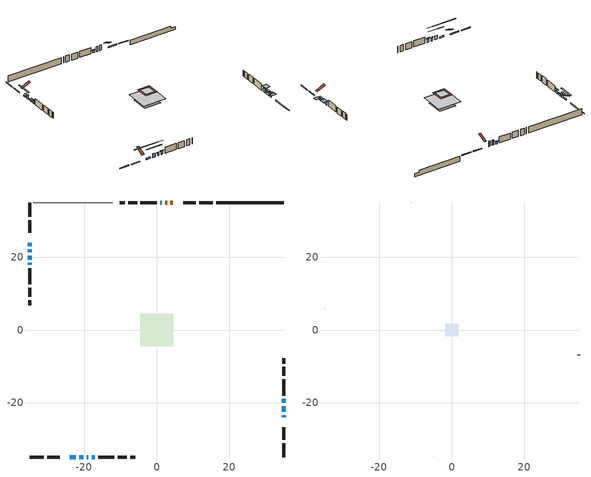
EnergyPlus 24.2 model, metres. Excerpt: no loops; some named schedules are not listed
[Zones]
conditioned space
 floor outside (Floor1 construction): -1.23,-1.23 -1.23,1.23 1.23,1.23 1.23,-1.23 z0.91
 floor outside (Floor2 construction): -0.84,-0.84 -0.84,0.84 0.84,0.84 0.84,-0.84 z0.91
 floor adiabatic (AdiabaticFloorConstruction): -4.51,-4.51 -4.51,4.51 4.51,4.51 4.51,-4.51 z0.91
 floor foundation (Slab1 construction): -3.25,-3.25 -3.25,3.25 3.25,3.25 3.25,-3.25 z-0.98
 wall outside (RimJoist1 construction): 15.48,35 11.65,35 / -35,-35 -31.17,-35 / -35,35 -35,31.17 / 35,-35 35,-31.17 z0.91:1.21
 wall outside (RimJoist2 construction): 10.72,35 7.23,35 / -30.24,-35 -26.76,-35 / -35,30.24 -35,26.76 / 35,-30.24 35,-26.76 z0.91:1.21
 wall outside (AdiabaticWallConstruction 1): 4.46,35 3.77,35 / 2.85,35 2.32,35 z0.91:2.94
 wall outside (AdiabaticWallConstruction): 35,-23.98 35,-23.47 / -35,20.5 -35,19.4 z0.91:1.42; 35,-22.54 35,-21.02 z0.91:2.05; -23.98,-35 -22.3,-35 / -35,23.98 -35,23.14 z0.91:1.47; 1.39,35 0.93,35 z0.91:1.73; 35,-20.09 35,-19 / -21.38,-35 -20.28,-35 z0.91:2.33; -35,22.21 -35,21.43 z0.91:2.21; -19.36,-35 -18.84,-35 z0.91:2.03; -17.92,-35 -17.1,-35 z0.91:2.18; -35,18.48 -35,17.97 z0.91:1.93
 wall outside (Wall1 construction): 0,35 -4.49,35 / -16.17,-35 -11.67,-35 / -35,17.04 -35,12.54 / 35,-18.07 35,-13.57 z0.91:3.35
 wall outside (Wall2 construction): -5.42,35 -7.88,35 / -10.75,-35 -8.29,-35 / -35,11.61 -35,9.16 / 35,-12.64 35,-10.19 z0.91:3.35
 wall outside (Wall3 construction): -8.81,35 -10.23,35 / -7.36,-35 -5.94,-35 / -35,8.23 -35,6.8 / 35,-9.26 35,-7.83 z0.91:3.35
 wall foundation (FoundationWall1 construction): 16.41,35,-0.98 16.41,35,0.91 33.14,35,0.91 33.14,35,0.16 35,35,0.16 35,35,-0.98
 wall adiabatic (Wall6 construction): -12.11,35 -34.07,35 z0.91:3.35
 window (WindowConstruction 8): 35,-23.98 35,-23.47 z0.91:1.42
 window (WindowConstruction 7): 35,-22.54 35,-21.02 z0.91:2.05
 window (WindowConstruction 10): -23.98,-35 -22.3,-35 z0.91:1.47
 window (WindowConstruction 11): -35,23.98 -35,23.14 z0.91:1.47
 window (WindowConstruction 9): 1.39,35 0.93,35 z0.91:1.72
 window (WindowConstruction): 35,-20.09 35,-19 z0.91:2.33
 window (WindowConstruction 1): -21.37,-35 -20.28,-35 z0.91:2.33
 window (WindowConstruction 2): -35,22.21 -35,21.43 z0.91:2.21
 window (WindowConstruction 3): -35,20.5 -35,19.41 z0.91:1.42
 window (WindowConstruction 4): -19.35,-35 -18.85,-35 z0.91:2.03
 window (WindowConstruction 5): -17.92,-35 -17.1,-35 z0.91:2.18
 window (WindowConstruction 6): -35,18.48 -35,17.97 z0.91:1.92
 door (Door): 4.46,35 3.77,35 z0.91:2.94
 door (Door 1): 2.85,35 2.32,35 z0.91:2.94
 ceiling adiabatic (AdiabaticFloorConstruction): 4.51,-4.51 4.51,4.51 -4.51,4.51 -4.51,-4.51 z0.91
 roof outside (Roof1 construction): -2.46,2.46 -2.46,-2.46 2.46,-2.46 2.46,2.46 z3.35
 roof outside (Roof2 construction): -1.93,1.93 -1.93,-1.93 1.93,-1.93 1.93,1.93 z3.35
attic - vented
 floor to conditioned space (Floor3 construction Reversed): -1.74,-1.74 -1.74,1.74 1.74,1.74 1.74,-1.74 z3.35
 wall outside (Wall4 construction): -11.16,35 -11.18,35 / -5.01,-35 -4.99,-35 / -35,5.87 -35,5.86 / 35,-6.9 35,-6.89 z0.91:3.35
 roof outside (Roof3 construction): 5.39,35,3.35 5.39,31.71,4.99 6.31,31.71,4.99 6.31,35,3.35; -24.91,-35,3.35 -24.91,-31.71,4.99 -25.83,-31.71,4.99 -25.83,-35,3.35; -35,24.91,3.35 -31.71,24.91,4.99 -31.71,25.83,4.99 -35,25.83,3.35; 35,-24.91,3.35 31.71,-24.91,4.99 31.71,-25.83,4.99 35,-25.83,3.35
shading: 35,-23.17 35,-24.28 36.83,-24.28 36.83,-23.17 z1.72; 35,-20.56 35,-23 35.43,-23 35.43,-20.56 z2.51; -17.27,-35 -29.01,-35 -29.01,-35.15 -17.27,-35.15 z6.5; -35,20.55 -35,26.57 -35.43,26.57 -35.43,20.55 z4.06; 0.64,35 1.69,35 1.69,35.15 0.64,35.15 z2.02; 35,-18.54 35,-20.55 36.83,-20.55 36.83,-18.54 z2.79; -17.69,-35 -23.97,-35 -23.97,-35.15 -17.69,-35.15 z4.92; -35,20.97 -35,22.67 -35.43,22.67 -35.43,20.97 z2.67; -35,19.26 -35,20.65 -35.43,20.65 -35.43,19.26 z1.57; -18.55,-35 -19.65,-35 -19.65,-35.15 -18.55,-35.15 z2.33; -16.8,-35 -18.21,-35 -18.21,-35.15 -16.8,-35.15 z2.48; -35,17.36 -35,19.09 -35.15,19.09 -35.15,17.36 z2.53
[Building]
Building 1: Terrain=Suburbs
[Site:Location]
Toronto Intl AP_ON: Latitude {deg}=43.68; Longitude {deg}=-79.63; Time Zone {hr}=-5; Elevation {m}=173; Keep Site Location Information=Yes
[Site:GroundTemperature:Shallow]
4.59119, 2.66285, 2.50842, 3.42352, 7.09712, 10.7536, 13.9236, 15.9317, 16.1023, 14.4691, 11.3799, 7.83558
[Site:WaterMainsTemperature]
Calculation Method=Schedule; Temperature Schedule=mains temperature schedule
[Material] Roughness=Rough; Thermal Absorptance=0.9
Name | Thickness {m} | Conductivity {W/m-K} | Density {kg/m3} | Specific Heat {J/kg-K} | Solar Absorptance | Visible Absorptance
asphalt or fiberglass shingles | 0.00635 | 0.162714 | 1121.4 | 1465.45 | 0.4 | 0.4
ceiling loosefill ins | 0.169333 | 0.0480833 | 16.02 | 1046.75 | 0.7 | 0.7
ceiling stud and cavity | 0.1397 | 0.13447 | 65.682 | 1177.47 | 0.7 | 0.7
concrete 4.0 in. | 0.1016 | 1.803125 | 2242.8 | 837.4 | 0.7 | 0.7
concrete 8.0 in. | 0.2032 | 1.803125 | 2242.8 | 837.4 | 0.7 | 0.7
door material | 0.04445 | 0.188738 | 512.64 | 1214.23 | 0.7 | 0.7
door material 1 | 0.04445 | 0.053851 | 512.64 | 1214.23 | 0.7 | 0.7
floor covering | 0.0127 | 0.0433444 | 54.468 | 1339.84 | 0.6 | 0.6
floor rigid ins; roof rigid ins | 0.103632 | 0.029427 | 32.04 | 1214.23 | 0.7 | 0.7
floor rigid ins 1; wall rigid ins | 0.512978 | 0.029427 | 32.04 | 1214.23 | 0.7 | 0.7
floor stud and cavity | 0.1397 | 1.61265 | 92.3553 | 1139.71 | 0.7 | 0.7
floor stud and cavity 1 | 0.1397 | 0.147414 | 92.3553 | 1139.71 | 0.7 | 0.7
floor stud and cavity 2 | 0.1397 | 1.75129 | 37.0049 | 1207.88 | 0.7 | 0.7
furniture material conditioned space 1 | 0.1524 | 0.115458 | 640.8 | 1214.23 | 0.6 | 0.6
gypsum board | 0.0127 | 0.160291 | 801 | 837.4 | 0.6 | 0.6
osb sheathing 0.5 in. | 0.0127 | 0.115458 | 512.64 | 1214.23 | 0.7 | 0.7
osb sheathing 0.5 in. 1 | 0.0127 | 0.115458 | 512.64 | 1214.23 | 0.4 | 0.4
osb sheathing 0.75 in. | 0.01905 | 0.115458 | 512.64 | 1214.23 | 0.7 | 0.7
rim joist stud and cavity | 0.0508 | 0.177588 | 50.32683 | 1063.81 | 0.6 | 0.6
rim joist stud and cavity 1 | 0.0508 | 0.126838 | 50.32683 | 1063.81 | 0.6 | 0.6
roof stud and cavity | 0.2032 | 0.874658 | 78.34581 | 1123.46 | 0.7 | 0.7
roof stud and cavity 1 | 0.2032 | 5.0311 | 78.34581 | 1123.46 | 0.7 | 0.7
wall stud and cavity | 0.1397 | 0.702165 | 139.0536 | 1170.24 | 0.7 | 0.7
wall stud and cavity 1 | 0.1397 | 0.0933394 | 139.0536 | 1170.24 | 0.7 | 0.7
wall stud and cavity 2 | 0.1397 | 1.22077 | 139.0536 | 1170.24 | 0.7 | 0.7
wall stud and cavity 3 | 0.0889 | 6.1454 | 50.32683 | 1063.81 | 0.6 | 0.6
wall stud and cavity 4 | 0.1397 | 0.386005 | 139.0536 | 1170.24 | 0.7 | 0.7
wall stud and cavity 5 | 0.0889 | 0.380278 | 52.3479 | 1209.89 | 0.7 | 0.7
wall stud and cavity 6 | 0.0889 | 0.391764 | 83.0341 | 1211.67 | 0.7 | 0.7
wood siding | 0.0254 | 0.102417 | 544.68 | 1172.36 | 0.4 | 0.4
wood siding 1 | 0.00254 | 0.102417 | 544.68 | 1172.36 | 0.4 | 0.4
wood siding 2; wood siding 3; wood siding 4 | 0.0254 | 0.102417 | 544.68 | 1172.36 | 0.7 | 0.7
[WindowMaterial:SimpleGlazingSystem]
Name | U-Factor {W/m2-K} | Solar Heat Gain Coefficient
WindowMaterial | 3.87751 | 0.56
WindowMaterial 1 | 2.09178 | 0.5
WindowMaterial 2 | 2.191708 | 0.43
WindowMaterial 3 | 2.140606 | 0.46
WindowMaterial 4 | 2.0367 | 0.53
WindowMaterial 5 | 2.149123 | 0.45
WindowMaterial 6 | 1.88169 | 0.63
WindowMaterial 7 | 6.92943 | 0.69
WindowMaterial 8 | 4.53502 | 0.63
WindowMaterial 9 | 4.98983 | 0.5
[Construction]
AdiabaticFloorConstruction: floor stud and cavity 2, floor rigid ins 1, osb sheathing 0.75 in., floor covering
AdiabaticWallConstruction: wood siding 3, wall rigid ins, wall stud and cavity 5, gypsum board
AdiabaticWallConstruction 1: wood siding 4, wall rigid ins, wall stud and cavity 5, gypsum board
Door: door material
Door 1: door material 1
Floor1 construction: floor stud and cavity, osb sheathing 0.75 in., floor covering
Floor2 construction: floor stud and cavity 1, floor rigid ins, osb sheathing 0.75 in., floor covering
Floor3 construction Reversed: gypsum board, ceiling stud and cavity, ceiling loosefill ins
FoundationWall1 construction: concrete 8.0 in.
furniture construction conditioned space 1: furniture material conditioned space 1
PartitionWallConstruction: gypsum board, wall stud and cavity 6, gypsum board
RimJoist1 construction: wood siding 2, rim joist stud and cavity
RimJoist2 construction: wood siding 2, rim joist stud and cavity 1
Roof1 construction: asphalt or fiberglass shingles, roof rigid ins, osb sheathing 0.75 in., roof stud and cavity, gypsum board
Roof2 construction: asphalt or fiberglass shingles, osb sheathing 0.75 in., roof stud and cavity 1, gypsum board
Roof3 construction: asphalt or fiberglass shingles
Slab1 construction: concrete 4.0 in.
Wall1 construction: wood siding, osb sheathing 0.5 in., wall stud and cavity, gypsum board
Wall2 construction: wood siding, osb sheathing 0.5 in., wall stud and cavity 1, gypsum board
Wall3 construction: wood siding, osb sheathing 0.5 in., wall stud and cavity 2, gypsum board
Wall4 construction: wood siding 1, wall stud and cavity 3
Wall6 construction: osb sheathing 0.5 in. 1, wall stud and cavity 4, gypsum board
WindowConstruction; WindowConstruction 1: WindowMaterial
WindowConstruction 10; WindowConstruction 11: WindowMaterial 9
WindowConstruction 2: WindowMaterial 1
WindowConstruction 3: WindowMaterial 2
WindowConstruction 4: WindowMaterial 3
WindowConstruction 5: WindowMaterial 4
WindowConstruction 6: WindowMaterial 5
WindowConstruction 7: WindowMaterial 6
WindowConstruction 8: WindowMaterial 7
WindowConstruction 9: WindowMaterial 8
[Zone] Multiplier=1; Part of Total Floor Area=Yes
Name | Volume {m3}
attic - vented | 3.12942
conditioned space | 301.1
[Space]
Name | Zone | Volume {m3}
attic - vented 1 | attic - vented | 3.12942
conditioned space 1 | conditioned space | 301.1
[ZoneInfiltration:EffectiveLeakageArea]
infil attic - vented 1: Zone or Space=attic - vented 1; Schedule=Always On Discrete; Effective Air Leakage Area {cm2}=499.862; Stack Coefficient=0.00028385; Wind Coefficient=1.13832e-05
[ZoneMixing]
whole house fan mix: Zone or Space=attic - vented; Schedule=Always On Continuous; Design Flow Rate Calculation Method=Flow/Zone; Design Flow Rate {m3/s}=0; Source Zone or Space=conditioned space
[SurfaceProperty:ExposedFoundationPerimeter]
Slab1: Exposed Perimeter Calculation Method=TotalExposedPerimeter; Total Exposed Perimeter {m}=18.593
[InternalMass] Zone or ZoneList=conditioned space; Space or SpaceList=conditioned space 1
Name | Construction | Surface Area {m2}
furniture mass conditioned space 1 | furniture construction conditioned space 1 | 52.96
partition wall mass | PartitionWallConstruction | 132.4
[Lights]
interior lighting: Zone or ZoneList or Space or SpaceList=conditioned space 1; Schedule=interior lighting schedule; Design Level Calculation Method=LightingLevel; Lighting Level {W}=343.2; Return Air Fraction=0; Fraction Radiant=0.6; Fraction Visible=0.2; Fraction Replaceable=1
[People]
occupants: Zone or ZoneList or Space or SpaceList=conditioned space 1; Number of People Schedule=occupants schedule; Number of People Calculation Method=People; Number of People=3; Fraction Radiant=0.314171; Sensible Heat Fraction=0.56303; Activity Level Schedule=occupants activity schedule; Carbon Dioxide Generation Rate {m3/s-W}=0; Enable ASHRAE 55 Comfort Warnings=No; Mean Radiant Temperature Calculation Type=EnclosureAveraged
[ElectricEquipment] Zone or ZoneList or Space or SpaceList=conditioned space 1; Design Level Calculation Method=EquipmentLevel
Name | Schedule | Design Level {W} | Fraction Latent | Fraction Radiant | Fraction Lost
clothes dryer | clothes dryer schedule | 140.772 | 0.015 | 0.081 | 0.85
clothes washer | clothes washer schedule | 32.1985 | 0.03 | 0.162 | 0.7
cooking range | cooking range schedule | 208.969 | 0.08 | 0.432 | 0.2
dishwasher | dishwasher schedule | 66.8632 | 0.3 | 0.18 | 0.4
fridge | fridge schedule | 72.9452 | 0 | 0.6 | 0
mech vent bath fan 0 | mech vent bath fan 0 schedule | 50.2 | 0 | 0 | 1
mech vent house fan | mech vent house fan schedule | 0 | 0 | 0 | 1
mech vent house fan cfis | mech vent house fan cfis schedule | 0 | 0 | 0 | 0
misc plug loads | misc plug loads schedule | 494.7 | 0.045 | 0.513 | 0.1
whole house fan | Always On Discrete | 0 | 0 | 0 | 1
[OtherEquipment] Zone or ZoneList or Space or SpaceList=conditioned space 1; Design Level Calculation Method=EquipmentLevel
Name | Fuel Type | Schedule | Design Level {W} | Fraction Latent | Fraction Radiant | Fraction Lost
clothes dryer 1 | Electricity | clothes dryer schedule | 0 | 0.015 | 0.081 | 0.85
cooking range 1 | Electricity | cooking range schedule | 0 | 0.08 | 0.432 | 0.2
general water use latent | None | general water use schedule | 59.3978 | 1 | 0 | 0
general water use sensible | None | general water use schedule | -58.539 | 0 | 0.6 | 0
mech vent house fan latent load | None | Always On Discrete | 0 | 1 | 0 | 0
mech vent house fan sensible load | None | Always On Discrete | 0 | 0 | 0 | 0
water heater energy adjustment1 | Electricity | Always On Discrete | 0.01 | 0 | 0 | 1
[ZoneInfiltration:DesignFlowRate] Zone or ZoneList or Space or SpaceList=conditioned space 1; Schedule=Always On Discrete; Design Flow Rate Calculation Method=Flow/Zone; Design Flow Rate {m3/s}=0
infil flow; natural vent flow; whole house fan flow
[Foundation:Kiva]
Foundation Kiva 1: Initial Indoor Air Temperature {C}=18; Wall Height Above Grade {m}=0.910011; Wall Depth Below Slab {m}=0.2032
[Foundation:Kiva:Settings]
Soil Conductivity {W/m-K}=0.849921; Soil Density {kg/m3}=1842.3; Soil Specific Heat {J/kg-K}=418.7; Ground Solar Absorptivity=0.9; Ground Thermal Absorptivity=0.9; Ground Surface Roughness {m}=0.03; Far-Field Width {m}=40; Deep-Ground Boundary Condition=ZeroFlux; Deep-Ground Depth {m}=40; Minimum Cell Dimension {m}=0.2; Maximum Cell Growth Coefficient=3; Simulation Timestep=Timestep
[Exterior:Lights]
exterior lighting: Schedule=exterior lighting schedule; Design Level {W}=75.6
[Schedule:Constant]
Name | Hourly Value
Always On Continuous; mech vent house fan schedule; mech vent house fan cfis schedule; Always On Discrete | 1
occupants activity schedule | 117.228
fridge schedule | 0
[Schedule:Week:Daily]
interior lighting schedule Week Rule - Jan1-Jan27: interior lighting schedule day, interior lighting schedule day, interior lighting schedule day, interior lighting schedule day, interior lighting schedule day, interior lighting schedule day, interior lighting schedule day, interior lighting schedule default day, interior lighting schedule default day, interior lighting schedule default day, interior lighting schedule default day, interior lighting schedule default day
interior lighting schedule Week Rule - Jan28-Feb3: interior lighting schedule day, interior lighting schedule day, interior lighting schedule day, interior lighting schedule day, interior lighting schedule day 1, interior lighting schedule day 1, interior lighting schedule day 1, interior lighting schedule default day, interior lighting schedule default day, interior lighting schedule default day, interior lighting schedule default day, interior lighting schedule default day
interior lighting schedule Week Rule - Feb4-Feb24: interior lighting schedule day 1, interior lighting schedule day 1, interior lighting schedule day 1, interior lighting schedule day 1, interior lighting schedule day 1, interior lighting schedule day 1, interior lighting schedule day 1, interior lighting schedule default day, interior lighting schedule default day, interior lighting schedule default day, interior lighting schedule default day, interior lighting schedule default day
interior lighting schedule Week Rule - Feb25-Mar3: interior lighting schedule day 1, interior lighting schedule day 1, interior lighting schedule day 1, interior lighting schedule day 1, interior lighting schedule day 2, interior lighting schedule day 2, interior lighting schedule day 2, interior lighting schedule default day, interior lighting schedule default day, interior lighting schedule default day, interior lighting schedule default day, interior lighting schedule default day
interior lighting schedule Week Rule - Mar4-Mar31: interior lighting schedule day 2, interior lighting schedule day 2, interior lighting schedule day 2, interior lighting schedule day 2, interior lighting schedule day 2, interior lighting schedule day 2, interior lighting schedule day 2, interior lighting schedule default day, interior lighting schedule default day, interior lighting schedule default day, interior lighting schedule default day, interior lighting schedule default day
interior lighting schedule Week Rule - Apr1-Apr28: interior lighting schedule day 3, interior lighting schedule day 3, interior lighting schedule day 3, interior lighting schedule day 3, interior lighting schedule day 3, interior lighting schedule day 3, interior lighting schedule day 3, interior lighting schedule default day, interior lighting schedule default day, interior lighting schedule default day, interior lighting schedule default day, interior lighting schedule default day
interior lighting schedule Week Rule - Apr29-May5: interior lighting schedule day 3, interior lighting schedule day 3, interior lighting schedule day 4, interior lighting schedule day 4, interior lighting schedule day 4, interior lighting schedule day 4, interior lighting schedule day 4, interior lighting schedule default day, interior lighting schedule default day, interior lighting schedule default day, interior lighting schedule default day, interior lighting schedule default day
interior lighting schedule Week Rule - May6-May26: interior lighting schedule day 4, interior lighting schedule day 4, interior lighting schedule day 4, interior lighting schedule day 4, interior lighting schedule day 4, interior lighting schedule day 4, interior lighting schedule day 4, interior lighting schedule default day, interior lighting schedule default day, interior lighting schedule default day, interior lighting schedule default day, interior lighting schedule default day
interior lighting schedule Week Rule - May27-Jun2: interior lighting schedule day 4, interior lighting schedule day 4, interior lighting schedule day 4, interior lighting schedule day 4, interior lighting schedule day 4, interior lighting schedule day 5, interior lighting schedule day 5, interior lighting schedule default day, interior lighting schedule default day, interior lighting schedule default day, interior lighting schedule default day, interior lighting schedule default day
interior lighting schedule Week Rule - Jun3-Jun30: interior lighting schedule day 5, interior lighting schedule day 5, interior lighting schedule day 5, interior lighting schedule day 5, interior lighting schedule day 5, interior lighting schedule day 5, interior lighting schedule day 5, interior lighting schedule default day, interior lighting schedule default day, interior lighting schedule default day, interior lighting schedule default day, interior lighting schedule default day
interior lighting schedule Week Rule - Jul1-Jul28: interior lighting schedule day 6, interior lighting schedule day 6, interior lighting schedule day 6, interior lighting schedule day 6, interior lighting schedule day 6, interior lighting schedule day 6, interior lighting schedule day 6, interior lighting schedule default day, interior lighting schedule default day, interior lighting schedule default day, interior lighting schedule default day, interior lighting schedule default day
interior lighting schedule Week Rule - Jul29-Aug4: interior lighting schedule day 6, interior lighting schedule day 6, interior lighting schedule day 6, interior lighting schedule day 7, interior lighting schedule day 7, interior lighting schedule day 7, interior lighting schedule day 7, interior lighting schedule default day, interior lighting schedule default day, interior lighting schedule default day, interior lighting schedule default day, interior lighting schedule default day
interior lighting schedule Week Rule - Aug5-Aug25: interior lighting schedule day 7, interior lighting schedule day 7, interior lighting schedule day 7, interior lighting schedule day 7, interior lighting schedule day 7, interior lighting schedule day 7, interior lighting schedule day 7, interior lighting schedule default day, interior lighting schedule default day, interior lighting schedule default day, interior lighting schedule default day, interior lighting schedule default day
interior lighting schedule Week Rule - Aug26-Sep1: interior lighting schedule day 7, interior lighting schedule day 7, interior lighting schedule day 7, interior lighting schedule day 7, interior lighting schedule day 7, interior lighting schedule day 7, interior lighting schedule day 8, interior lighting schedule default day, interior lighting schedule default day, interior lighting schedule default day, interior lighting schedule default day, interior lighting schedule default day
interior lighting schedule Week Rule - Sep2-Sep29: interior lighting schedule day 8, interior lighting schedule day 8, interior lighting schedule day 8, interior lighting schedule day 8, interior lighting schedule day 8, interior lighting schedule day 8, interior lighting schedule day 8, interior lighting schedule default day, interior lighting schedule default day, interior lighting schedule default day, interior lighting schedule default day, interior lighting schedule default day
interior lighting schedule Week Rule - Sep30-Oct6: interior lighting schedule day 8, interior lighting schedule day 9, interior lighting schedule day 9, interior lighting schedule day 9, interior lighting schedule day 9, interior lighting schedule day 9, interior lighting schedule day 9, interior lighting schedule default day, interior lighting schedule default day, interior lighting schedule default day, interior lighting schedule default day, interior lighting schedule default day
interior lighting schedule Week Rule - Oct7-Oct27: interior lighting schedule day 9, interior lighting schedule day 9, interior lighting schedule day 9, interior lighting schedule day 9, interior lighting schedule day 9, interior lighting schedule day 9, interior lighting schedule day 9, interior lighting schedule default day, interior lighting schedule default day, interior lighting schedule default day, interior lighting schedule default day, interior lighting schedule default day
interior lighting schedule Week Rule - Oct28-Nov3: interior lighting schedule day 9, interior lighting schedule day 9, interior lighting schedule day 9, interior lighting schedule day 9, interior lighting schedule day 10, interior lighting schedule day 10, interior lighting schedule day 10, interior lighting schedule default day, interior lighting schedule default day, interior lighting schedule default day, interior lighting schedule default day, interior lighting schedule default day
interior lighting schedule Week Rule - Nov4-Nov24: interior lighting schedule day 10, interior lighting schedule day 10, interior lighting schedule day 10, interior lighting schedule day 10, interior lighting schedule day 10, interior lighting schedule day 10, interior lighting schedule day 10, interior lighting schedule default day, interior lighting schedule default day, interior lighting schedule default day, interior lighting schedule default day, interior lighting schedule default day
interior lighting schedule Week Rule - Nov25-Dec1: interior lighting schedule day 10, interior lighting schedule day 10, interior lighting schedule day 10, interior lighting schedule day 10, interior lighting schedule day 10, interior lighting schedule day 10, interior lighting schedule day 11, interior lighting schedule default day, interior lighting schedule default day, interior lighting schedule default day, interior lighting schedule default day, interior lighting schedule default day
interior lighting schedule Week Rule - Dec2-Dec31: interior lighting schedule day 11, interior lighting schedule day 11, interior lighting schedule day 11, interior lighting schedule day 11, interior lighting schedule day 11, interior lighting schedule day 11, interior lighting schedule day 11, interior lighting schedule default day, interior lighting schedule default day, interior lighting schedule default day, interior lighting schedule default day, interior lighting schedule default day
occupants schedule Week Rule - Jan1-Dec31: occupants schedule day, occupants schedule day, occupants schedule day, occupants schedule day, occupants schedule day, occupants schedule day, occupants schedule day, occupants schedule default day, occupants schedule default day, occupants schedule default day, occupants schedule default day, occupants schedule default day
clothes dryer schedule Week Rule - Jan1-Dec31: clothes dryer schedule day, clothes dryer schedule day, clothes dryer schedule day, clothes dryer schedule day, clothes dryer schedule day, clothes dryer schedule day, clothes dryer schedule day, clothes dryer schedule default day, clothes dryer schedule default day, clothes dryer schedule default day, clothes dryer schedule default day, clothes dryer schedule default day
clothes washer schedule Week Rule - Jan1-Dec31: clothes washer schedule day, clothes washer schedule day, clothes washer schedule day, clothes washer schedule day, clothes washer schedule day, clothes washer schedule day, clothes washer schedule day, clothes washer schedule default day, clothes washer schedule default day, clothes washer schedule default day, clothes washer schedule default day, clothes washer schedule default day
cooking range schedule Week Rule - Jan1-Dec31: cooking range schedule day, cooking range schedule day, cooking range schedule day, cooking range schedule day, cooking range schedule day, cooking range schedule day, cooking range schedule day, cooking range schedule default day, cooking range schedule default day, cooking range schedule default day, cooking range schedule default day, cooking range schedule default day
dishwasher schedule Week Rule - Jan1-Dec31: dishwasher schedule day, dishwasher schedule day, dishwasher schedule day, dishwasher schedule day, dishwasher schedule day, dishwasher schedule day, dishwasher schedule day, dishwasher schedule default day, dishwasher schedule default day, dishwasher schedule default day, dishwasher schedule default day, dishwasher schedule default day
mech vent bath fan 0 schedule Week Rule - Jan1-Dec31: mech vent bath fan 0 schedule day, mech vent bath fan 0 schedule day, mech vent bath fan 0 schedule day, mech vent bath fan 0 schedule day, mech vent bath fan 0 schedule day, mech vent bath fan 0 schedule day, mech vent bath fan 0 schedule day, mech vent bath fan 0 schedule default day, mech vent bath fan 0 schedule default day, mech vent bath fan 0 schedule default day, mech vent bath fan 0 schedule default day, mech vent bath fan 0 schedule default day
misc plug loads schedule Week Rule - Jan1-Dec31: misc plug loads schedule day, misc plug loads schedule day, misc plug loads schedule day, misc plug loads schedule day, misc plug loads schedule day, misc plug loads schedule day, misc plug loads schedule day, misc plug loads schedule default day, misc plug loads schedule default day, misc plug loads schedule default day, misc plug loads schedule default day, misc plug loads schedule default day
general water use schedule Week Rule - Jan1-Dec31: general water use schedule day, general water use schedule day, general water use schedule day, general water use schedule day, general water use schedule day, general water use schedule day, general water use schedule day, general water use schedule default day, general water use schedule default day, general water use schedule default day, general water use schedule default day, general water use schedule default day
exterior lighting schedule Week Rule - Jan1-Jan27: exterior lighting schedule day, exterior lighting schedule day, exterior lighting schedule day, exterior lighting schedule day, exterior lighting schedule day, exterior lighting schedule day, exterior lighting schedule day, exterior lighting schedule default day, exterior lighting schedule default day, exterior lighting schedule default day, exterior lighting schedule default day, exterior lighting schedule default day
exterior lighting schedule Week Rule - Jan28-Feb3: exterior lighting schedule day, exterior lighting schedule day, exterior lighting schedule day, exterior lighting schedule day, exterior lighting schedule day 1, exterior lighting schedule day 1, exterior lighting schedule day 1, exterior lighting schedule default day, exterior lighting schedule default day, exterior lighting schedule default day, exterior lighting schedule default day, exterior lighting schedule default day
exterior lighting schedule Week Rule - Feb4-Feb24: exterior lighting schedule day 1, exterior lighting schedule day 1, exterior lighting schedule day 1, exterior lighting schedule day 1, exterior lighting schedule day 1, exterior lighting schedule day 1, exterior lighting schedule day 1, exterior lighting schedule default day, exterior lighting schedule default day, exterior lighting schedule default day, exterior lighting schedule default day, exterior lighting schedule default day
exterior lighting schedule Week Rule - Feb25-Mar3: exterior lighting schedule day 1, exterior lighting schedule day 1, exterior lighting schedule day 1, exterior lighting schedule day 1, exterior lighting schedule day 2, exterior lighting schedule day 2, exterior lighting schedule day 2, exterior lighting schedule default day, exterior lighting schedule default day, exterior lighting schedule default day, exterior lighting schedule default day, exterior lighting schedule default day
exterior lighting schedule Week Rule - Mar4-Mar31: exterior lighting schedule day 2, exterior lighting schedule day 2, exterior lighting schedule day 2, exterior lighting schedule day 2, exterior lighting schedule day 2, exterior lighting schedule day 2, exterior lighting schedule day 2, exterior lighting schedule default day, exterior lighting schedule default day, exterior lighting schedule default day, exterior lighting schedule default day, exterior lighting schedule default day
exterior lighting schedule Week Rule - Apr1-Apr28: exterior lighting schedule day 3, exterior lighting schedule day 3, exterior lighting schedule day 3, exterior lighting schedule day 3, exterior lighting schedule day 3, exterior lighting schedule day 3, exterior lighting schedule day 3, exterior lighting schedule default day, exterior lighting schedule default day, exterior lighting schedule default day, exterior lighting schedule default day, exterior lighting schedule default day
exterior lighting schedule Week Rule - Apr29-May5: exterior lighting schedule day 3, exterior lighting schedule day 3, exterior lighting schedule day 4, exterior lighting schedule day 4, exterior lighting schedule day 4, exterior lighting schedule day 4, exterior lighting schedule day 4, exterior lighting schedule default day, exterior lighting schedule default day, exterior lighting schedule default day, exterior lighting schedule default day, exterior lighting schedule default day
exterior lighting schedule Week Rule - May6-May26: exterior lighting schedule day 4, exterior lighting schedule day 4, exterior lighting schedule day 4, exterior lighting schedule day 4, exterior lighting schedule day 4, exterior lighting schedule day 4, exterior lighting schedule day 4, exterior lighting schedule default day, exterior lighting schedule default day, exterior lighting schedule default day, exterior lighting schedule default day, exterior lighting schedule default day
exterior lighting schedule Week Rule - May27-Jun2: exterior lighting schedule day 4, exterior lighting schedule day 4, exterior lighting schedule day 4, exterior lighting schedule day 4, exterior lighting schedule day 4, exterior lighting schedule day 5, exterior lighting schedule day 5, exterior lighting schedule default day, exterior lighting schedule default day, exterior lighting schedule default day, exterior lighting schedule default day, exterior lighting schedule default day
exterior lighting schedule Week Rule - Jun3-Jun30: exterior lighting schedule day 5, exterior lighting schedule day 5, exterior lighting schedule day 5, exterior lighting schedule day 5, exterior lighting schedule day 5, exterior lighting schedule day 5, exterior lighting schedule day 5, exterior lighting schedule default day, exterior lighting schedule default day, exterior lighting schedule default day, exterior lighting schedule default day, exterior lighting schedule default day
exterior lighting schedule Week Rule - Jul1-Jul28: exterior lighting schedule day 6, exterior lighting schedule day 6, exterior lighting schedule day 6, exterior lighting schedule day 6, exterior lighting schedule day 6, exterior lighting schedule day 6, exterior lighting schedule day 6, exterior lighting schedule default day, exterior lighting schedule default day, exterior lighting schedule default day, exterior lighting schedule default day, exterior lighting schedule default day
exterior lighting schedule Week Rule - Jul29-Aug4: exterior lighting schedule day 6, exterior lighting schedule day 6, exterior lighting schedule day 6, exterior lighting schedule day 7, exterior lighting schedule day 7, exterior lighting schedule day 7, exterior lighting schedule day 7, exterior lighting schedule default day, exterior lighting schedule default day, exterior lighting schedule default day, exterior lighting schedule default day, exterior lighting schedule default day
exterior lighting schedule Week Rule - Aug5-Aug25: exterior lighting schedule day 7, exterior lighting schedule day 7, exterior lighting schedule day 7, exterior lighting schedule day 7, exterior lighting schedule day 7, exterior lighting schedule day 7, exterior lighting schedule day 7, exterior lighting schedule default day, exterior lighting schedule default day, exterior lighting schedule default day, exterior lighting schedule default day, exterior lighting schedule default day
exterior lighting schedule Week Rule - Aug26-Sep1: exterior lighting schedule day 7, exterior lighting schedule day 7, exterior lighting schedule day 7, exterior lighting schedule day 7, exterior lighting schedule day 7, exterior lighting schedule day 7, exterior lighting schedule day 8, exterior lighting schedule default day, exterior lighting schedule default day, exterior lighting schedule default day, exterior lighting schedule default day, exterior lighting schedule default day
exterior lighting schedule Week Rule - Sep2-Sep29: exterior lighting schedule day 8, exterior lighting schedule day 8, exterior lighting schedule day 8, exterior lighting schedule day 8, exterior lighting schedule day 8, exterior lighting schedule day 8, exterior lighting schedule day 8, exterior lighting schedule default day, exterior lighting schedule default day, exterior lighting schedule default day, exterior lighting schedule default day, exterior lighting schedule default day
exterior lighting schedule Week Rule - Sep30-Oct6: exterior lighting schedule day 8, exterior lighting schedule day 9, exterior lighting schedule day 9, exterior lighting schedule day 9, exterior lighting schedule day 9, exterior lighting schedule day 9, exterior lighting schedule day 9, exterior lighting schedule default day, exterior lighting schedule default day, exterior lighting schedule default day, exterior lighting schedule default day, exterior lighting schedule default day
exterior lighting schedule Week Rule - Oct7-Oct27: exterior lighting schedule day 9, exterior lighting schedule day 9, exterior lighting schedule day 9, exterior lighting schedule day 9, exterior lighting schedule day 9, exterior lighting schedule day 9, exterior lighting schedule day 9, exterior lighting schedule default day, exterior lighting schedule default day, exterior lighting schedule default day, exterior lighting schedule default day, exterior lighting schedule default day
[Schedule:Year]
interior lighting schedule: interior lighting schedule Week Rule - Jan1-Jan27, 1, 1, 1, 27, interior lighting schedule Week Rule - Jan28-Feb3, 1, 28, 2, 3, interior lighting schedule Week Rule - Feb4-Feb24, 2, 4, 2, 24, interior lighting schedule Week Rule - Feb25-Mar3, 2, 25, 3, 3, interior lighting schedule Week Rule - Mar4-Mar31, 3, 4, 3, 31, interior lighting schedule Week Rule - Apr1-Apr28, 4, 1, 4, 28, interior lighting schedule Week Rule - Apr29-May5, 4, 29, 5, 5, interior lighting schedule Week Rule - May6-May26, 5, 6, 5, 26, interior lighting schedule Week Rule - May27-Jun2, 5, 27, 6, 2, interior lighting schedule Week Rule - Jun3-Jun30, 6, 3, 6, 30, interior lighting schedule Week Rule - Jul1-Jul28, 7, 1, 7, 28, interior lighting schedule Week Rule - Jul29-Aug4, 7, 29, 8, 4, interior lighting schedule Week Rule - Aug5-Aug25, 8, 5, 8, 25, interior lighting schedule Week Rule - Aug26-Sep1, 8, 26, 9, 1, interior lighting schedule Week Rule - Sep2-Sep29, 9, 2, 9, 29, interior lighting schedule Week Rule - Sep30-Oct6, 9, 30, 10, 6, interior lighting schedule Week Rule - Oct7-Oct27, 10, 7, 10, 27, interior lighting schedule Week Rule - Oct28-Nov3, 10, 28, 11, 3, interior lighting schedule Week Rule - Nov4-Nov24, 11, 4, 11, 24, interior lighting schedule Week Rule - Nov25-Dec1, 11, 25, 12, 1, interior lighting schedule Week Rule - Dec2-Dec31, 12, 2, 12, 31
occupants schedule: occupants schedule Week Rule - Jan1-Dec31, 1, 1, 12, 31
clothes dryer schedule: clothes dryer schedule Week Rule - Jan1-Dec31, 1, 1, 12, 31
clothes washer schedule: clothes washer schedule Week Rule - Jan1-Dec31, 1, 1, 12, 31
cooking range schedule: cooking range schedule Week Rule - Jan1-Dec31, 1, 1, 12, 31
dishwasher schedule: dishwasher schedule Week Rule - Jan1-Dec31, 1, 1, 12, 31
mech vent bath fan 0 schedule: mech vent bath fan 0 schedule Week Rule - Jan1-Dec31, 1, 1, 12, 31
misc plug loads schedule: misc plug loads schedule Week Rule - Jan1-Dec31, 1, 1, 12, 31
general water use schedule: general water use schedule Week Rule - Jan1-Dec31, 1, 1, 12, 31
exterior lighting schedule: exterior lighting schedule Week Rule - Jan1-Jan27, 1, 1, 1, 27, exterior lighting schedule Week Rule - Jan28-Feb3, 1, 28, 2, 3, exterior lighting schedule Week Rule - Feb4-Feb24, 2, 4, 2, 24, exterior lighting schedule Week Rule - Feb25-Mar3, 2, 25, 3, 3, exterior lighting schedule Week Rule - Mar4-Mar31, 3, 4, 3, 31, exterior lighting schedule Week Rule - Apr1-Apr28, 4, 1, 4, 28, exterior lighting schedule Week Rule - Apr29-May5, 4, 29, 5, 5, exterior lighting schedule Week Rule - May6-May26, 5, 6, 5, 26, exterior lighting schedule Week Rule - May27-Jun2, 5, 27, 6, 2, exterior lighting schedule Week Rule - Jun3-Jun30, 6, 3, 6, 30, exterior lighting schedule Week Rule - Jul1-Jul28, 7, 1, 7, 28, exterior lighting schedule Week Rule - Jul29-Aug4, 7, 29, 8, 4, exterior lighting schedule Week Rule - Aug5-Aug25, 8, 5, 8, 25, exterior lighting schedule Week Rule - Aug26-Sep1, 8, 26, 9, 1, exterior lighting schedule Week Rule - Sep2-Sep29, 9, 2, 9, 29, exterior lighting schedule Week Rule - Sep30-Oct6, 9, 30, 10, 6, exterior lighting schedule Week Rule - Oct7-Oct27, 10, 7, 10, 27, exterior lighting schedule Week Rule - Oct28-Nov3, 10, 28, 11, 3, exterior lighting schedule Week Rule - Nov4-Nov24, 11, 4, 11, 24, exterior lighting schedule Week Rule - Nov25-Dec1, 11, 25, 12, 1, exterior lighting schedule Week Rule - Dec2-Dec31, 12, 2, 12, 31
[Schedule:Compact]
mains temperature schedule: Through: 01/01, For: AllDays, Until: 24:00, 8.43722, Through: 01/02, For: AllDays, Until: 24:00, 8.37111, Through: 01/03, For: AllDays, Until: 24:00, 8.30611, Through: 01/04, For: AllDays, Until: 24:00, 8.24222, Through: 01/05, For: AllDays, Until: 24:00, 8.17944, Through: 01/06, For: AllDays, Until: 24:00, 8.11833, Through: 01/07, For: AllDays, Until: 24:00, 8.05833, Through: 01/08, For: AllDays, Until: 24:00, 7.99944, Through: 01/09, For: AllDays, Until: 24:00, 7.94222, Through: 01/10, For: AllDays, Until: 24:00, 7.88611, Through: 01/11, For: AllDays, Until: 24:00, 7.83167, Through: 01/12, For: AllDays, Until: 24:00, 7.77833, Through: 01/13, For: AllDays, Until: 24:00, 7.72611, Through: 01/14, For: AllDays, Until: 24:00, 7.67556, Through: 01/15, For: AllDays, Until: 24:00, 7.62667, Through: 01/16, For: AllDays, Until: 24:00, 7.57889, Through: 01/17, For: AllDays, Until: 24:00, 7.53278, Through: 01/18, For: AllDays, Until: 24:00, 7.48778, Through: 01/19, For: AllDays, Until: 24:00, 7.44444, Through: 01/20, For: AllDays, Until: 24:00, 7.40278, Through: 01/21, For: AllDays, Until: 24:00, 7.36278, Through: 01/22, For: AllDays, Until: 24:00, 7.32389, Through: 01/23, For: AllDays, Until: 24:00, 7.28667, Through: 01/24, For: AllDays, Until: 24:00, 7.25056, Through: 01/25, For: AllDays, Until: 24:00, 7.21667, Through: 01/26, For: AllDays, Until: 24:00, 7.18389, Through: 01/27, For: AllDays, Until: 24:00, 7.15278, Through: 01/28, For: AllDays, Until: 24:00, 7.12333, Through: 01/29, For: AllDays, Until: 24:00, 7.09556, Through: 01/30, For: AllDays, Until: 24:00, 7.06944, Through: 01/31, For: AllDays, Until: 24:00, 7.04444, Through: 02/01, For: AllDays, Until: 24:00, 7.02167, Through: 02/02, For: AllDays, Until: 24:00, 7, Through: 02/03, For: AllDays, Until: 24:00, 6.98, Through: 02/04, For: AllDays, Until: 24:00, 6.96222, Through: 02/05, For: AllDays, Until: 24:00, 6.94556, Through: 02/06, For: AllDays, Until: 24:00, 6.93056, Through: 02/07, For: AllDays, Until: 24:00, 6.91722, Through: 02/08, For: AllDays, Until: 24:00, 6.90556, Through: 02/09, For: AllDays, Until: 24:00, 6.89556, Through: 02/10, For: AllDays, Until: 24:00, 6.88722, Through: 02/11, For: AllDays, Until: 24:00, 6.88056, Through: 02/12, For: AllDays, Until: 24:00, 6.875, Through: 02/13, For: AllDays, Until: 24:00, 6.87167, Through: 02/14, For: AllDays, Until: 24:00, 6.87, Through: 02/15, For: AllDays, Until: 24:00, 6.87, Through: 02/16, For: AllDays, Until: 24:00, 6.87167, Through: 02/17, For: AllDays, Until: 24:00, 6.875, Through: 02/18, For: AllDays, Until: 24:00, 6.88, Through: 02/19, For: AllDays, Until: 24:00, 6.88611, Through: 02/20, For: AllDays, Until: 24:00, 6.89444, Through: 02/21, For: AllDays, Until: 24:00, 6.90444, Through: 02/22, For: AllDays, Until: 24:00, 6.91611, Through: 02/23, For: AllDays, Until: 24:00, 6.92889, Through: 02/24, For: AllDays, Until: 24:00, 6.94389, Through: 02/25, For: AllDays, Until: 24:00, 6.96056, Through: 02/26, For: AllDays, Until: 24:00, 6.97833, Through: 02/27, For: AllDays, Until: 24:00, 6.99833, Through: 02/28, For: AllDays, Until: 24:00, 7.01944, Through: 03/01, For: AllDays, Until: 24:00, 7.04222, Through: 03/02, For: AllDays, Until: 24:00, 7.06667, Through: 03/03, For: AllDays, Until: 24:00, 7.09278, Through: 03/04, For: AllDays, Until: 24:00, 7.12056, Through: 03/05, For: AllDays, Until: 24:00, 7.15, Through: 03/06, For: AllDays, Until: 24:00, 7.18111, Through: 03/07, For: AllDays, Until: 24:00, 7.21333, Through: 03/08, For: AllDays, Until: 24:00, 7.24722, Through: 03/09, For: AllDays, Until: 24:00, 7.28278, Through: 03/10, For: AllDays, Until: 24:00, 7.32, Through: 03/11, For: AllDays, Until: 24:00, 7.35889, Through: 03/12, For: AllDays, Until: 24:00, 7.39889, Through: 03/13, For: AllDays, Until: 24:00, 7.44056, Through: 03/14, For: AllDays, Until: 24:00, 7.48389, Through: 03/15, For: AllDays, Until: 24:00, 7.52833, Through: 03/16, For: AllDays, Until: 24:00, 7.57444, Through: 03/17, For: AllDays, Until: 24:00, 7.62222, Through: 03/18, For: AllDays, Until: 24:00, 7.67111, Through: 03/19, For: AllDays, Until: 24:00, 7.72111, Through: 03/20, For: AllDays, Until: 24:00, 7.77333, Through: 03/21, For: AllDays, Until: 24:00, 7.82611, Through: 03/22, For: AllDays, Until: 24:00, 7.88111, Through: 03/23, For: AllDays, Until: 24:00, 7.93667, Through: 03/24, For: AllDays, Until: 24:00, 7.99389, Through: 03/25, For: AllDays, Until: 24:00, 8.05278, Through: 03/26, For: AllDays, Until: 24:00, 8.11278, Through: 03/27, For: AllDays, Until: 24:00, 8.17389, Through: 03/28, For: AllDays, Until: 24:00, 8.23611, Through: 03/29, For: AllDays, Until: 24:00, 8.3, Through: 03/30, For: AllDays, Until: 24:00, 8.365, Through: 03/31, For: AllDays, Until: 24:00, 8.43111, Through: 04/01, For: AllDays, Until: 24:00, 8.49833, Through: 04/02, For: AllDays, Until: 24:00, 8.56722, Through: 04/03, For: AllDays, Until: 24:00, 8.63667, Through: 04/04, For: AllDays, Until: 24:00, 8.70778, Through: 04/05, For: AllDays, Until: 24:00, 8.77944, Through: 04/06, For: AllDays, Until: 24:00, 8.85278, Through: 04/07, For: AllDays, Until: 24:00, 8.92667, Through: 04/08, For: AllDays, Until: 24:00, 9.00222, Through: 04/09, For: AllDays, Until: 24:00, 9.07833, Through: 04/10, For: AllDays, Until: 24:00, 9.15556, Through: 04/11, For: AllDays, Until: 24:00, 9.23389, Through: 04/12, For: AllDays, Until: 24:00, 9.31278, Through: 04/13, For: AllDays, Until: 24:00, 9.39278, Through: 04/14, For: AllDays, Until: 24:00, 9.47389, Through: 04/15, For: AllDays, Until: 24:00, 9.55611, Through: 04/16, For: AllDays, Until: 24:00, 9.63833, Through: 04/17, For: AllDays, Until: 24:00, 9.72222, Through: 04/18, For: AllDays, Until: 24:00, 9.80667, Through: 04/19, For: AllDays, Until: 24:00, 9.89167, Through: 04/20, For: AllDays, Until: 24:00, 9.97778, Through: 04/21, For: AllDays, Until: 24:00, 10.0644, Through: 04/22, For: AllDays, Until: 24:00, 10.1517, Through: 04/23, For: AllDays, Until: 24:00, 10.24, Through: 04/24, For: AllDays, Until: 24:00, 10.3289, Through: 04/25, For: AllDays, Until: 24:00, 10.4183, Through: 04/26, For: AllDays, Until: 24:00, 10.5083, Through: 04/27, For: AllDays, Until: 24:00, 10.5989, Through: 04/28, For: AllDays, Until: 24:00, 10.69, Through: 04/29, For: AllDays, Until: 24:00, 10.7817, Through: 04/30, For: AllDays, Until: 24:00, 10.8739, Through: 05/01, For: AllDays, Until: 24:00, 10.9667, Through: 05/02, For: AllDays, Until: 24:00, 11.0594, Through: 05/03, For: AllDays, Until: 24:00, 11.1533, Through: 05/04, For: AllDays, Until: 24:00, 11.2472, Through: 05/05, For: AllDays, Until: 24:00, 11.3411, Through: 05/06, For: AllDays, Until: 24:00, 11.4361, Through: 05/07, For: AllDays, Until: 24:00, 11.5306, Through: 05/08, For: AllDays, Until: 24:00, 11.6261, Through: 05/09, For: AllDays, Until: 24:00, 11.7217, Through: 05/10, For: AllDays, Until: 24:00, 11.8172, Through: 05/11, For: AllDays, Until: 24:00, 11.9128, Through: 05/12, For: AllDays, Until: 24:00, 12.0089, Through: 05/13, For: AllDays, Until: 24:00, 12.105, Through: 05/14, For: AllDays, Until: 24:00, 12.2017, Through: 05/15, For: AllDays, Until: 24:00, 12.2978, Through: 05/16, For: AllDays, Until: 24:00, 12.3944, Through: 05/17, For: AllDays, Until: 24:00, 12.4906, Through: 05/18, For: AllDays, Until: 24:00, 12.5872, Through: 05/19, For: AllDays, Until: 24:00, 12.6833, Through: 05/20, For: AllDays, Until: 24:00, 12.78, Through: 05/21, For: AllDays, Until: 24:00, 12.8761, Through: 05/22, For: AllDays, Until: 24:00, 12.9722, Through: 05/23, For: AllDays, Until: 24:00, 13.0683, Through: 05/24, For: AllDays, Until: 24:00, 13.1639, Through: 05/25, For: AllDays, Until: 24:00, 13.2594, Through: 05/26, For: AllDays, Until: 24:00, 13.355, Through: 05/27, For: AllDays, Until: 24:00, 13.45, Through: 05/28, For: AllDays, Until: 24:00, 13.545, Through: 05/29, For: AllDays, Until: 24:00, 13.6394, Through: 05/30, For: AllDays, Until: 24:00, 13.7333, Through: 05/31, For: AllDays, Until: 24:00, 13.8272, Through: 06/01, For: AllDays, Until: 24:00, 13.9206, Through: 06/02, For: AllDays, Until: 24:00, 14.0139, Through: 06/03, For: AllDays, Until: 24:00, 14.1061, Through: 06/04, For: AllDays, Until: 24:00, 14.1983, Through: 06/05, For: AllDays, Until: 24:00, 14.2894, Through: 06/06, For: AllDays, Until: 24:00, 14.3806, Through: 06/07, For: AllDays, Until: 24:00, 14.4711, Through: 06/08, For: AllDays, Until: 24:00, 14.5606, Through: 06/09, For: AllDays, Until: 24:00, 14.65, Through: 06/10, For: AllDays, Until: 24:00, 14.7383, Through: 06/11, For: AllDays, Until: 24:00, 14.8267, Through: 06/12, For: AllDays, Until: 24:00, 14.9133, Through: 06/13, For: AllDays, Until: 24:00, 15, Through: 06/14, For: AllDays, Until: 24:00, 15.0856, Through: 06/15, For: AllDays, Until: 24:00, 15.1706, Through: 06/16, For: AllDays, Until: 24:00, 15.255, Through: 06/17, For: AllDays, Until: 24:00, 15.3383, Through: 06/18, For: AllDays, Until: 24:00, 15.4206, Through: 06/19, For: AllDays, Until: 24:00, 15.5022, Through: 06/20, For: AllDays, Until: 24:00, 15.5828, Through: 06/21, For: AllDays, Until: 24:00, 15.6628, Through: 06/22, For: AllDays, Until: 24:00, 15.7417, Through: 06/23, For: AllDays, Until: 24:00, 15.8194, Through: 06/24, For: AllDays, Until: 24:00, 15.8961, Through: 06/25, For: AllDays, Until: 24:00, 15.9722, Through: 06/26, For: AllDays, Until: 24:00, 16.0467, Through: 06/27, For: AllDays, Until: 24:00, 16.1206, Through: 06/28, For: AllDays, Until: 24:00, 16.1933, Through: 06/29, For: AllDays, Until: 24:00, 16.265, Through: 06/30, For: AllDays, Until: 24:00, 16.3356, Through: 07/01, For: AllDays, Until: 24:00, 16.4044, Through: 07/02, For: AllDays, Until: 24:00, 16.4728, Through: 07/03, For: AllDays, Until: 24:00, 16.54, Through: 07/04, For: AllDays, Until: 24:00, 16.6056, Through: 07/05, For: AllDays, Until: 24:00, 16.67, Through: 07/06, For: AllDays, Until: 24:00, 16.7333, Through: 07/07, For: AllDays, Until: 24:00, 16.7956, Through: 07/08, For: AllDays, Until: 24:00, 16.8561, Through: 07/09, For: AllDays, Until: 24:00, 16.9156, Through: 07/10, For: AllDays, Until: 24:00, 16.9739, Through: 07/11, For: AllDays, Until: 24:00, 17.0306, Through: 07/12, For: AllDays, Until: 24:00, 17.0861, Through: 07/13, For: AllDays, Until: 24:00, 17.14, Through: 07/14, For: AllDays, Until: 24:00, 17.1928, Through: 07/15, For: AllDays, Until: 24:00, 17.2439, Through: 07/16, For: AllDays, Until: 24:00, 17.2939, Through: 07/17, For: AllDays, Until: 24:00, 17.3422, Through: 07/18, For: AllDays, Until: 24:00, 17.3894, Through: 07/19, For: AllDays, Until: 24:00, 17.435, Through: 07/20, For: AllDays, Until: 24:00, 17.4794, Through: 07/21, For: AllDays, Until: 24:00, 17.5217, Through: 07/22, For: AllDays, Until: 24:00, 17.5628, Through: 07/23, For: AllDays, Until: 24:00, 17.6028, Through: 07/24, For: AllDays, Until: 24:00, 17.6406, Through: 07/25, For: AllDays, Until: 24:00, 17.6772, Through: 07/26, For: AllDays, Until: 24:00, 17.7122, Through: 07/27, For: AllDays, Until: 24:00, 17.7456, Through: 07/28, For: AllDays, Until: 24:00, 17.7778, Through: 07/29, For: AllDays, Until: 24:00, 17.8078, Through: 07/30, For: AllDays, Until: 24:00, 17.8367, Through: 07/31, For: AllDays, Until: 24:00, 17.8639, Through: 08/01, For: AllDays, Until: 24:00, 17.8894, Through: 08/02, For: AllDays, Until: 24:00, 17.9133, Through: 08/03, For: AllDays, Until: 24:00, 17.9361, Through: 08/04, For: AllDays, Until: 24:00, 17.9567, Through: 08/05, For: AllDays, Until: 24:00, 17.9756, Through: 08/06, For: AllDays, Until: 24:00, 17.9933, Through: 08/07, For: AllDays, Until: 24:00, 18.0089, Through: 08/08, For: AllDays, Until: 24:00, 18.0233, Through: 08/09, For: AllDays, Until: 24:00, 18.0361, Through: 08/10, For: AllDays, Until: 24:00, 18.0467, Through: 08/11, For: AllDays, Until: 24:00, 18.0561, Through: 08/12, For: AllDays, Until: 24:00, 18.0639, Through: 08/13, For: AllDays, Until: 24:00, 18.07, Through: 08/14, For: AllDays, Until: 24:00, 18.0739, Through: 08/15, For: AllDays, Until: 24:00, 18.0767, Through: 08/16, For: AllDays, Until: 24:00, 18.0778, Through: 08/17, For: AllDays, Until: 24:00, 18.0772, Through: 08/18, For: AllDays, Until: 24:00, 18.075, Through: 08/19, For: AllDays, Until: 24:00, 18.0706, Through: 08/20, For: AllDays, Until: 24:00, 18.065, Through: 08/21, For: AllDays, Until: 24:00, 18.0578, Through: 08/22, For: AllDays, Until: 24:00, 18.0489, Through: 08/23, For: AllDays, Until: 24:00, 18.0383, Through: 08/24, For: AllDays, Until: 24:00, 18.0261, Through: 08/25, For: AllDays, Until: 24:00, 18.0122, Through: 08/26, For: AllDays, Until: 24:00, 17.9967, Through: 08/27, For: AllDays, Until: 24:00, 17.9794, Through: 08/28, For: AllDays, Until: 24:00, 17.9606, Through: 08/29, For: AllDays, Until: 24:00, 17.9406, Through: 08/30, For: AllDays, Until: 24:00, 17.9183, Through: 08/31, For: AllDays, Until: 24:00, 17.8944, Through: 09/01, For: AllDays, Until: 24:00, 17.8694, Through: 09/02, For: AllDays, Until: 24:00, 17.8428, Through: 09/03, For: AllDays, Until: 24:00, 17.8139, Through: 09/04, For: AllDays, Until: 24:00, 17.7839, Through: 09/05, For: AllDays, Until: 24:00, 17.7522, Through: 09/06, For: AllDays, Until: 24:00, 17.7194, Through: 09/07, For: AllDays, Until: 24:00, 17.6844, Through: 09/08, For: AllDays, Until: 24:00, 17.6483, Through: 09/09, For: AllDays, Until: 24:00, 17.6106, Through: 09/10, For: AllDays, Until: 24:00, 17.5711, Through: 09/11, For: AllDays, Until: 24:00, 17.5306, Through: 09/12, For: AllDays, Until: 24:00, 17.4883, Through: 09/13, For: AllDays, Until: 24:00, 17.4444, Through: 09/14, For: AllDays, Until: 24:00, 17.3989, Through: 09/15, For: AllDays, Until: 24:00, 17.3522, Through: 09/16, For: AllDays, Until: 24:00, 17.3039, Through: 09/17, For: AllDays, Until: 24:00, 17.2544, Through: 09/18, For: AllDays, Until: 24:00, 17.2033, Through: 09/19, For: AllDays, Until: 24:00, 17.1511, Through: 09/20, For: AllDays, Until: 24:00, 17.0972, Through: 09/21, For: AllDays, Until: 24:00, 17.0422, Through: 09/22, For: AllDays, Until: 24:00, 16.9856, Through: 09/23, For: AllDays, Until: 24:00, 16.9278, Through: 09/24, For: AllDays, Until: 24:00, 16.8683, Through: 09/25, For: AllDays, Until: 24:00, 16.8078, Through: 09/26, For: AllDays, Until: 24:00, 16.7461, Through: 09/27, For: AllDays, Until: 24:00, 16.6833, Through: 09/28, For: AllDays, Until: 24:00, 16.6189, Through: 09/29, For: AllDays, Until: 24:00, 16.5533, Through: 09/30, For: AllDays, Until: 24:00, 16.4867, Through: 10/01, For: AllDays, Until: 24:00, 16.4189, Through: 10/02, For: AllDays, Until: 24:00, 16.3494, Through: 10/03, For: AllDays, Until: 24:00, 16.2794, Through: 10/04, For: AllDays, Until: 24:00, 16.2083, Through: 10/05, For: AllDays, Until: 24:00, 16.1356, Through: 10/06, For: AllDays, Until: 24:00, 16.0622, Through: 10/07, For: AllDays, Until: 24:00, 15.9878, Through: 10/08, For: AllDays, Until: 24:00, 15.9117, Through: 10/09, For: AllDays, Until: 24:00, 15.835, Through: 10/10, For: AllDays, Until: 24:00, 15.7578, Through: 10/11, For: AllDays, Until: 24:00, 15.6789, Through: 10/12, For: AllDays, Until: 24:00, 15.5994, Through: 10/13, For: AllDays, Until: 24:00, 15.5189, Through: 10/14, For: AllDays, Until: 24:00, 15.4372, Through: 10/15, For: AllDays, Until: 24:00, 15.355, Through: 10/16, For: AllDays, Until: 24:00, 15.2722, Through: 10/17, For: AllDays, Until: 24:00, 15.1878, Through: 10/18, For: AllDays, Until: 24:00, 15.1033, Through: 10/19, For: AllDays, Until: 24:00, 15.0178, Through: 10/20, For: AllDays, Until: 24:00, 14.9317, Through: 10/21, For: AllDays, Until: 24:00, 14.8444, Through: 10/22, For: AllDays, Until: 24:00, 14.7567, Through: 10/23, For: AllDays, Until: 24:00, 14.6683, Through: 10/24, For: AllDays, Until: 24:00, 14.5794, Through: 10/25, For: AllDays, Until: 24:00, 14.4894, Through: 10/26, For: AllDays, Until: 24:00, 14.3994, Through: 10/27, For: AllDays, Until: 24:00, 14.3083, Through: 10/28, For: AllDays, Until: 24:00, 14.2172, Through: 10/29, For: AllDays, Until: 24:00, 14.125, Through: 10/30, For: AllDays, Until: 24:00, 14.0328, Through: 10/31, For: AllDays, Until: 24:00, 13.94, Through: 11/01, For: AllDays, Until: 24:00, 13.8467, Through: 11/02, For: AllDays, Until: 24:00, 13.7528, Through: 11/03, For: AllDays, Until: 24:00, 13.6589, Through: 11/04, For: AllDays, Until: 24:00, 13.5644, Through: 11/05, For: AllDays, Until: 24:00, 13.4694, Through: 11/06, For: AllDays, Until: 24:00, 13.3744, Through: 11/07, For: AllDays, Until: 24:00, 13.2794, Through: 11/08, For: AllDays, Until: 24:00, 13.1839, Through: 11/09, For: AllDays, Until: 24:00, 13.0878, Through: 11/10, For: AllDays, Until: 24:00, 12.9922, Through: 11/11, For: AllDays, Until: 24:00, 12.8961, Through: 11/12, For: AllDays, Until: 24:00, 12.7994, Through: 11/13, For: AllDays, Until: 24:00, 12.7033, Through: 11/14, For: AllDays, Until: 24:00, 12.6072, Through: 11/15, For: AllDays, Until: 24:00, 12.5106, Through: 11/16, For: AllDays, Until: 24:00, 12.4139, Through: 11/17, For: AllDays, Until: 24:00, 12.3178, Through: 11/18, For: AllDays, Until: 24:00, 12.2211, Through: 11/19, For: AllDays, Until: 24:00, 12.125, Through: 11/20, For: AllDays, Until: 24:00, 12.0289, Through: 11/21, For: AllDays, Until: 24:00, 11.9328, Through: 11/22, For: AllDays, Until: 24:00, 11.8367, Through: 11/23, For: AllDays, Until: 24:00, 11.7411, Through: 11/24, For: AllDays, Until: 24:00, 11.6456, Through: 11/25, For: AllDays, Until: 24:00, 11.5506, Through: 11/26, For: AllDays, Until: 24:00, 11.4556, Through: 11/27, For: AllDays, Until: 24:00, 11.3606, Through: 11/28, For: AllDays, Until: 24:00, 11.2667, Through: 11/29, For: AllDays, Until: 24:00, 11.1722, Through: 11/30, For: AllDays, Until: 24:00, 11.0789, Through: 12/01, For: AllDays, Until: 24:00, 10.9856, Through: 12/02, For: AllDays, Until: 24:00, 10.8928, Through: 12/03, For: AllDays, Until: 24:00, 10.8006, Through: 12/04, For: AllDays, Until: 24:00, 10.7089, Through: 12/05, For: AllDays, Until: 24:00, 10.6178, Through: 12/06, For: AllDays, Until: 24:00, 10.5267, Through: 12/07, For: AllDays, Until: 24:00, 10.4367, Through: 12/08, For: AllDays, Until: 24:00, 10.3472, Through: 12/09, For: AllDays, Until: 24:00, 10.2583, Through: 12/10, For: AllDays, Until: 24:00, 10.17, Through: 12/11, For: AllDays, Until: 24:00, 10.0822, Through: 12/12, For: AllDays, Until: 24:00, 9.99556, Through: 12/13, For: AllDays, Until: 24:00, 9.90944, Through: 12/14, For: AllDays, Until: 24:00, 9.82389, Through: 12/15, For: AllDays, Until: 24:00, 9.73944, Through: 12/16, For: AllDays, Until: 24:00, 9.65556, Through: 12/17, For: AllDays, Until: 24:00, 9.57278, Through: 12/18, For: AllDays, Until: 24:00, 9.49056, Through: 12/19, For: AllDays, Until: 24:00, 9.40944, Through: 12/20, For: AllDays, Until: 24:00, 9.32944, Through: 12/21, For: AllDays, Until: 24:00, 9.25, Through: 12/22, For: AllDays, Until: 24:00, 9.17167, Through: 12/23, For: AllDays, Until: 24:00, 9.09389, Through: 12/24, For: AllDays, Until: 24:00, 9.01778, Through: 12/25, For: AllDays, Until: 24:00, 8.94222, Through: 12/26, For: AllDays, Until: 24:00, 8.86778, Through: 12/27, For: AllDays, Until: 24:00, 8.79444, Through: 12/28, For: AllDays, Until: 24:00, 8.72222, Through: 12/29, For: AllDays, Until: 24:00, 8.65111, Through: 12/30, For: AllDays, Until: 24:00, 8.58167, Through: 12/31, For: AllDays, Until: 24:00, 8.51278
